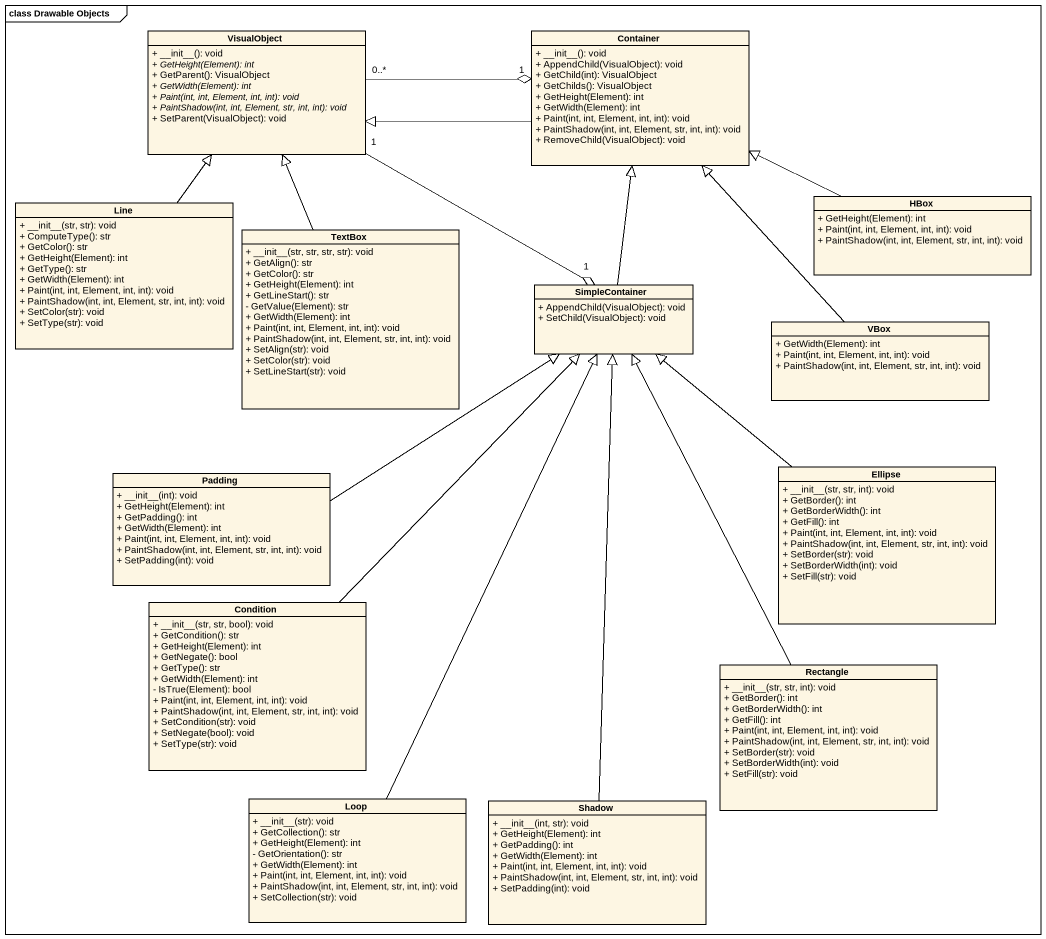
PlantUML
@startuml
mainframe class Drawable Objects
hide circle
hide empty members
skinparam classAttributeIconSize 0
class VisualObject {
  + ~__init~__(): void
  {abstract} + GetHeight(Element): int
  + GetParent(): VisualObject
  {abstract} + GetWidth(Element): int
  {abstract} + Paint(int, int, Element, int, int): void
  {abstract} + PaintShadow(int, int, Element, str, int, int): void
  + SetParent(VisualObject): void
}
class Container {
  + ~__init~__(): void
  + AppendChild(VisualObject): void
  + GetChild(int): VisualObject
  + GetChilds(): VisualObject
  + GetHeight(Element): int
  + GetWidth(Element): int
  + Paint(int, int, Element, int, int): void
  + PaintShadow(int, int, Element, str, int, int): void
  + RemoveChild(VisualObject): void
}
class Line {
  + ~__init~__(str, str): void
  + ComputeType(): str
  + GetColor(): str
  + GetHeight(Element): int
  + GetType(): str
  + GetWidth(Element): int
  + Paint(int, int, Element, int, int): void
  + PaintShadow(int, int, Element, str, int, int): void
  + SetColor(str): void
  + SetType(str): void
}
class HBox {
  + GetHeight(Element): int
  + Paint(int, int, Element, int, int): void
  + PaintShadow(int, int, Element, str, int, int): void
}
class TextBox {
  + ~__init~__(str, str, str, str): void
  + GetAlign(): str
  + GetColor(): str
  + GetHeight(Element): int
  + GetLineStart(): str
  - GetValue(Element): str
  + GetWidth(Element): int
  + Paint(int, int, Element, int, int): void
  + PaintShadow(int, int, Element, str, int, int): void
  + SetAlign(str): void
  + SetColor(str): void
  + SetLineStart(str): void
}
class SimpleContainer {
  + AppendChild(VisualObject): void
  + SetChild(VisualObject): void
}
class VBox {
  + GetWidth(Element): int
  + Paint(int, int, Element, int, int): void
  + PaintShadow(int, int, Element, str, int, int): void
}
class Padding {
  + ~__init~__(int): void
  + GetHeight(Element): int
  + GetPadding(): int
  + GetWidth(Element): int
  + Paint(int, int, Element, int, int): void
  + PaintShadow(int, int, Element, str, int, int): void
  + SetPadding(int): void
}
class Ellipse {
  + ~__init~__(str, str, int): void
  + GetBorder(): int
  + GetBorderWidth(): int
  + GetFill(): int
  + Paint(int, int, Element, int, int): void
  + PaintShadow(int, int, Element, str, int, int): void
  + SetBorder(str): void
  + SetBorderWidth(int): void
  + SetFill(str): void
}
class Condition {
  + ~__init~__(str, str, bool): void
  + GetCondition(): str
  + GetHeight(Element): int
  + GetNegate(): bool
  + GetType(): str
  + GetWidth(Element): int
  - IsTrue(Element): bool
  + Paint(int, int, Element, int, int): void
  + PaintShadow(int, int, Element, str, int, int): void
  + SetCondition(str): void
  + SetNegate(bool): void
  + SetType(str): void
}
class "Rectangle" as Rectangle_ {
  + ~__init~__(str, str, int): void
  + GetBorder(): int
  + GetBorderWidth(): int
  + GetFill(): int
  + Paint(int, int, Element, int, int): void
  + PaintShadow(int, int, Element, str, int, int): void
  + SetBorder(str): void
  + SetBorderWidth(int): void
  + SetFill(str): void
}
class "Loop" as Loop_ {
  + ~__init~__(str): void
  + GetCollection(): str
  + GetHeight(Element): int
  - GetOrientation(): str
  + GetWidth(Element): int
  + Paint(int, int, Element, int, int): void
  + PaintShadow(int, int, Element, str, int, int): void
  + SetCollection(str): void
}
class Shadow {
  + ~__init~__(int, str): void
  + GetHeight(Element): int
  + GetPadding(): int
  + GetWidth(Element): int
  + Paint(int, int, Element, int, int): void
  + PaintShadow(int, int, Element, str, int, int): void
  + SetPadding(int): void
}
VisualObject "0..*" -right-o "1" Container
VisualObject "1" --o "1" SimpleContainer
Container -left-|> VisualObject
Line -up-|> VisualObject
HBox -left-|> Container
TextBox -up-|> VisualObject
SimpleContainer -up-|> Container
VBox -up-|> Container
Padding -right-|> SimpleContainer
Ellipse -up-|> SimpleContainer
Condition -up-|> SimpleContainer
Rectangle_ -up-|> SimpleContainer
Loop_ -up-|> SimpleContainer
Shadow -up-|> SimpleContainer
@enduml
